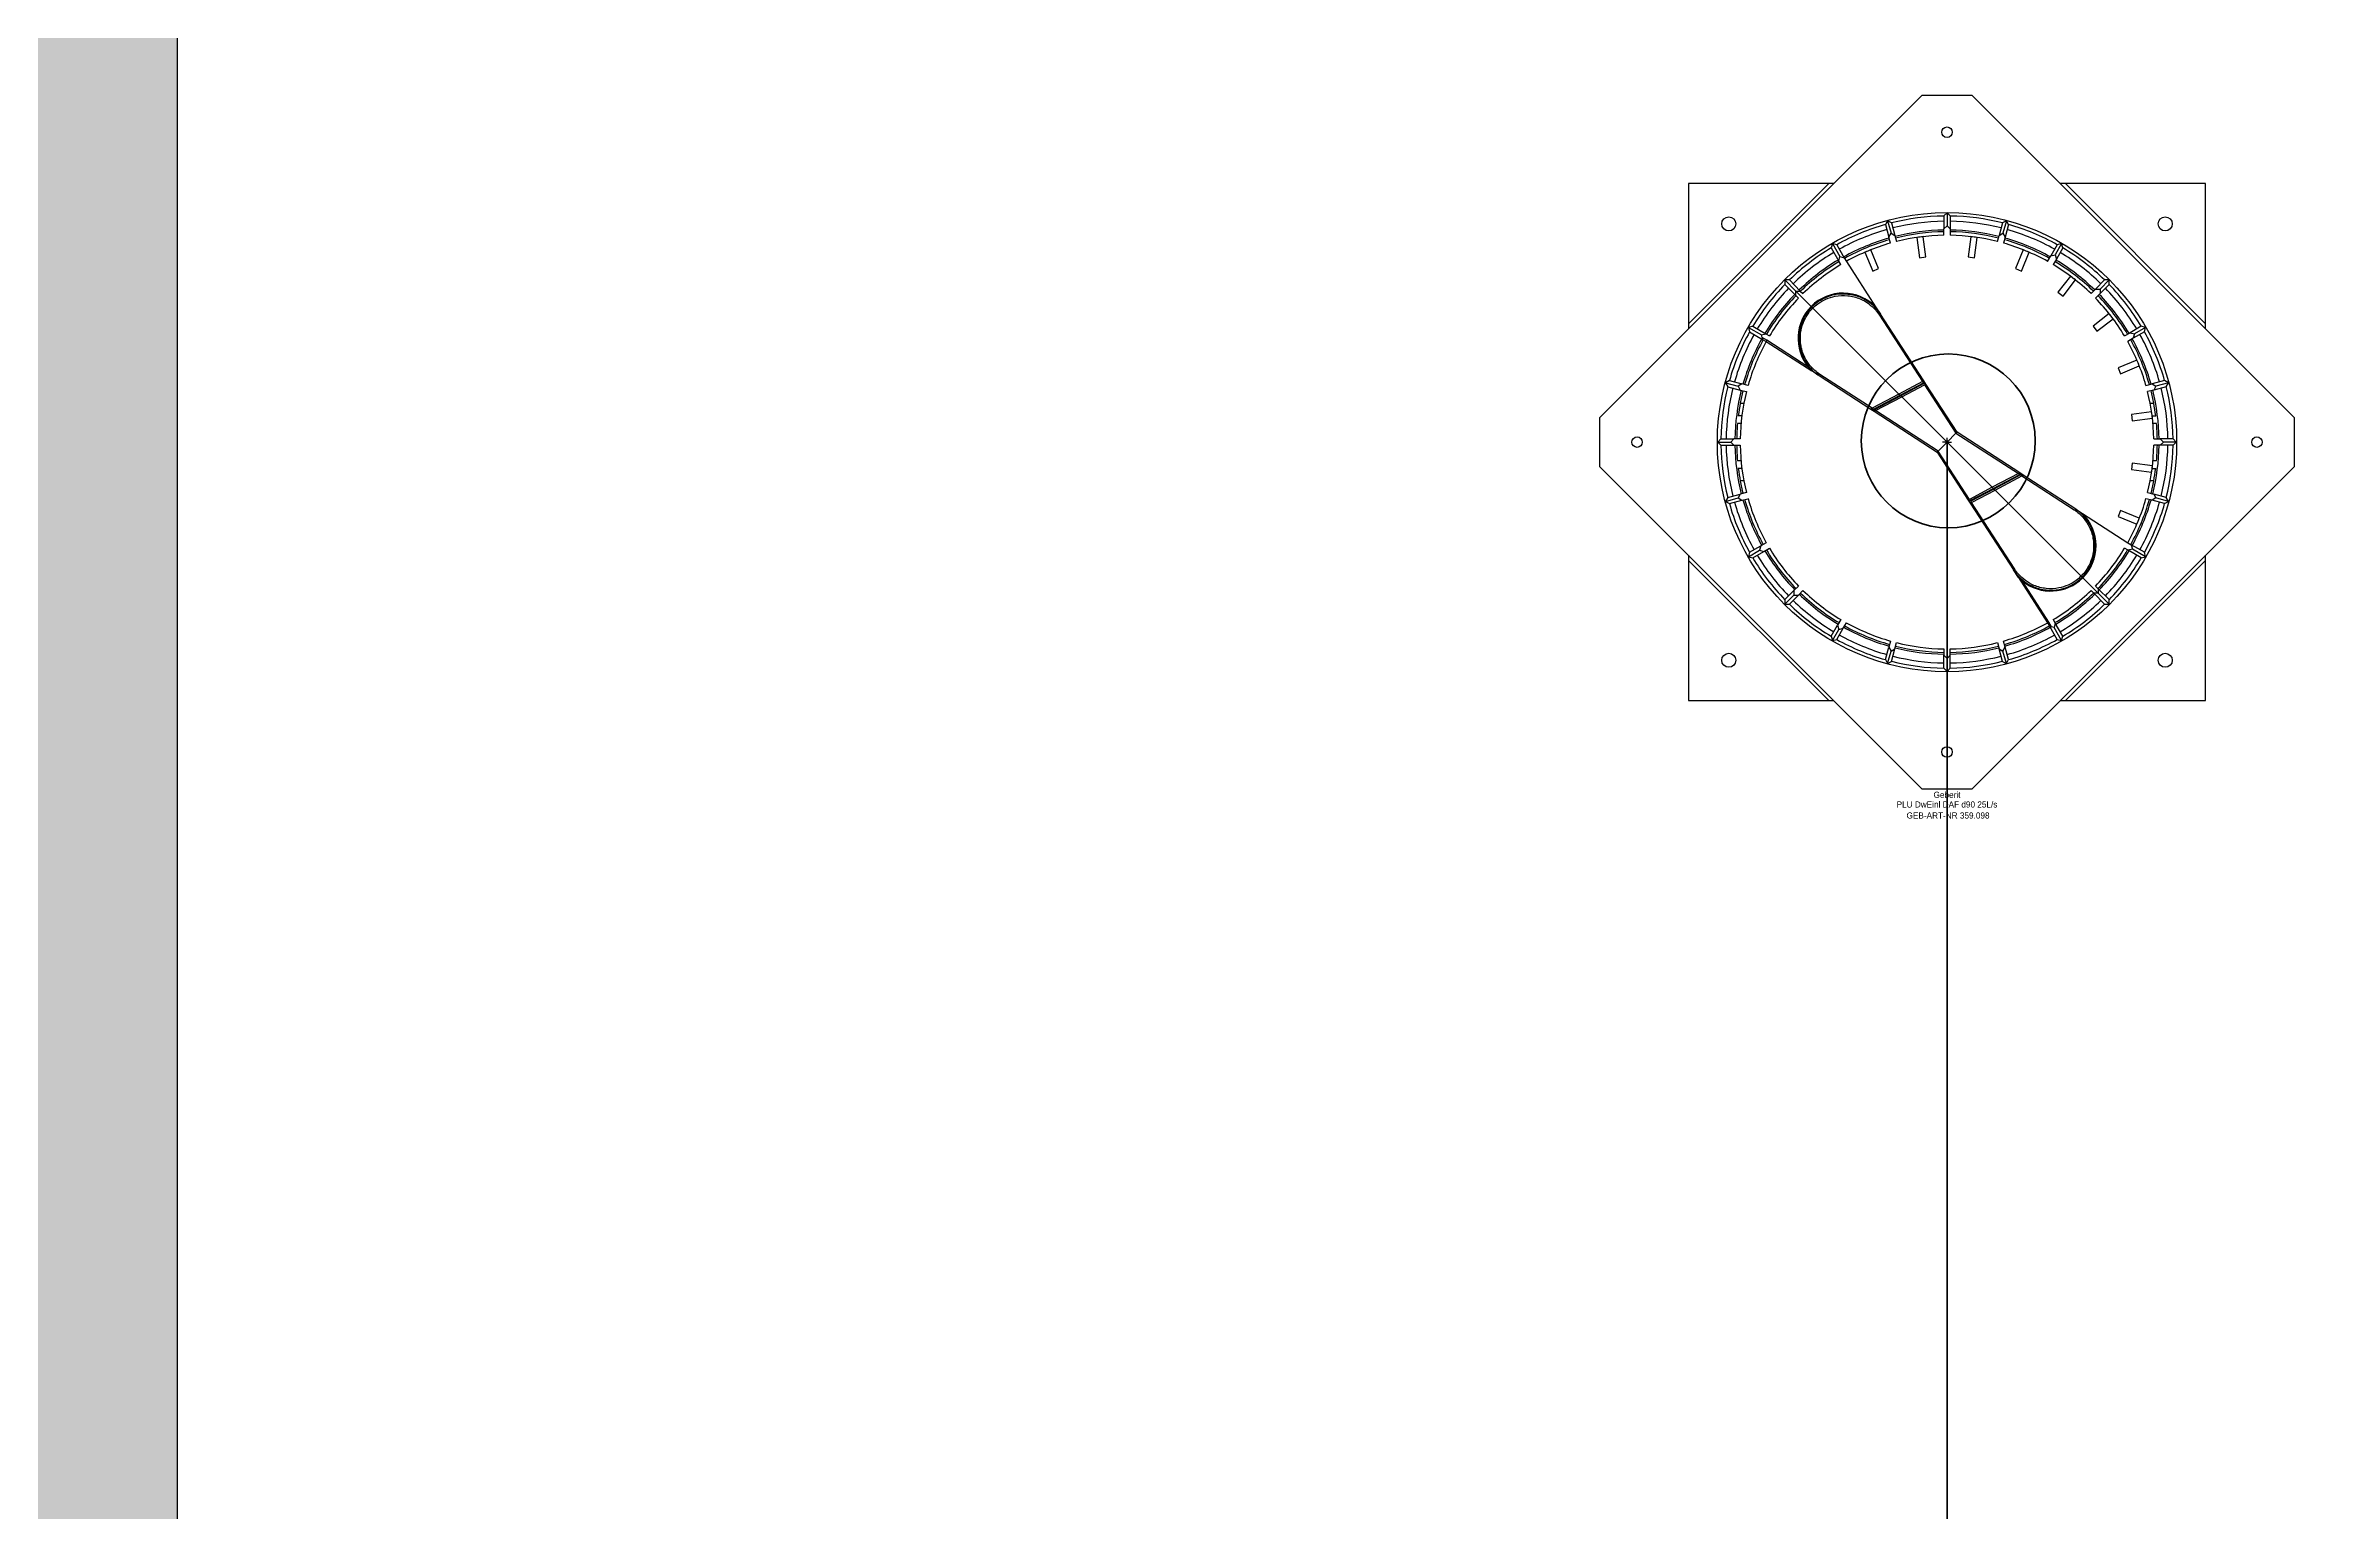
# Model space of a CAD drawing. Header units: centimetres. Extents: x 28733 to 98303, y -2883 to 8555.
# Drawn here: x 88340.9 to 88471.4, y 7122.6 to 7206.2 of the extents above; entities that cross this region are included whole.
import ezdxf
from ezdxf.enums import TextEntityAlignment as Align

# ---------------------------------------------------------------- set-up
doc = ezdxf.new("R2010")
doc.units = ezdxf.units.CM
doc.header["$LTSCALE"] = 100
for name, color, linetype in [('A-WALL', 134, 'Continuous'), ('A-WALL-HTCH', 8, 'Continuous'), ('GEB-KONTUR-A', 5, 'Continuous')]:
    doc.layers.add(name, color=color, linetype=linetype)
doc.layers.add('Arbeitspunkt(DIN)', color=7, linetype='Continuous', lineweight=25)
for name, color, linetype, lineweight, true_color in [('GEB-ART-NR', 1, 'Continuous', 18, 0xff0000), ('GEB-BEZUG', 2, 'Continuous', 50, 0xffff00), ('GEB-TEXT', 5, 'Continuous', 18, 0x0000ff)]:
    doc.layers.add(name, color=color, linetype=linetype, lineweight=lineweight, true_color=true_color)
doc.styles.get("Standard").update_dxf_attribs({"font": 'act_simplex.shx', "width": 0.8, "height": 18})

# ---------------------------------------------------------------- blocks, each defined once
blk = doc.blocks.new('Einfügepunkt')
at = {"layer": 'GEB-BEZUG'}
for p, q in [((-0.7, -0.7), (0.7, 0.7)), ((-0.7, 0.7), (0.7, -0.7))]:
    blk.add_line(p, q, dxfattribs=at)
blk = doc.blocks.new('098')
at = {"layer": 'Arbeitspunkt(DIN)', "ltscale": 25}
for q in [(-2.5, 0), (0, 2.5), (2.5, 0), (0, -2.5)]:
    blk.add_line((0, 0), q, dxfattribs=at)
at = {"layer": 'GEB-KONTUR-A', "ltscale": 25}
for p, q in [((-14.1, 198), (-198, 14.1)), ((-14.1, 198), (14.1, 198)), ((198, 14.1), (14.1, 198)), ((-147.5, 67.5), (-67.5, 147.5)), ((-147.5, 147.5), (-147.5, 67.5)), ((-67.5, 147.5), (-147.5, 147.5)), ((-64.6, 147.5), (-67.5, 147.5)), ((67.5, 147.5), (64.6, 147.5)), ((67.5, 147.5), (147.5, 67.5)), ((147.5, 147.5), (67.5, 147.5)), ((147.5, 67.5), (147.5, 147.5)), ((0, 130.8), (-1.8, 129)), ((1.8, 129), (0, 130.8)), ((0, 130.8), (0, 123.4)), ((-33.9, 126.3), (-35.1, 124.1)), ((-35.1, 124.1), (-33.2, 117)), ((-31.6, 125.1), (-33.9, 126.3)), ((-33.9, 126.3), (-31.9, 119.2)), ((-33.2, 117), (-31.9, 119.2)), ((-31.9, 119.2), (-29.7, 117.9)), ((-31.6, 125.1), (-29.7, 117.9)), ((-29.7, 117.9), (-28.8, 114.4)), ((-1.8, 129), (-1.8, 121.6)), ((-1.8, 121.6), (0, 123.4)), ((-1.8, 118), (-1.8, 121.6)), ((0, 123.4), (1.8, 121.6)), ((1.8, 129), (1.8, 121.6)), ((1.8, 121.6), (1.8, 118)), ((28.8, 114.4), (29.7, 117.9)), ((31.6, 125.1), (29.7, 117.9)), ((29.7, 117.9), (31.9, 119.2)), ((33.9, 126.3), (31.6, 125.1)), ((33.9, 126.3), (31.9, 119.2)), ((31.9, 119.2), (33.2, 117)), ((35.1, 124.1), (33.2, 117)), ((35.1, 124.1), (33.9, 126.3)), ((-65.4, 113.3), (-66.1, 110.8)), ((-66.1, 110.8), (-61.7, 103.3)), ((-65.4, 113.3), (-61.1, 105.8)), ((-62.9, 112.6), (-65.4, 113.3)), ((-62.9, 112.6), (-58.6, 105.1)), ((-61.7, 103.3), (-61.1, 105.8)), ((-61.1, 105.8), (-58.6, 105.1)), ((-58.6, 105.1), (-57.4, 103.1)), ((-46.8, 108.3), (-42.4, 97.6)), ((-39, 99), (-43.5, 109.7)), ((-32.3, 113.5), (-33.2, 117)), ((-17.2, 116.7), (-15.7, 105.2)), ((-15.7, 105.2), (-12.1, 105.7)), ((-12.1, 105.7), (-13.6, 117.2)), ((13.6, 117.2), (12.1, 105.7)), ((12.1, 105.7), (15.7, 105.2)), ((15.7, 105.2), (17.2, 116.7)), ((33.2, 117), (32.3, 113.5)), ((43.5, 109.7), (39, 99)), ((42.4, 97.6), (46.8, 108.3)), ((57.4, 103.1), (59.2, 106.2)), ((62.9, 112.6), (59.2, 106.2)), ((59.2, 106.2), (61.7, 106.9)), ((65.4, 113.3), (61.7, 106.9)), ((61.7, 106.9), (62.4, 104.4)), ((66.1, 110.8), (62.4, 104.4)), ((65.4, 113.3), (62.9, 112.6)), ((66.1, 110.8), (65.4, 113.3)), ((-89.9, 92.5), (-92.5, 92.5)), ((-92.5, 92.5), (-86.2, 86.2)), ((-92.5, 92.5), (-92.5, 89.9)), ((-89.9, 92.5), (-83.7, 86.2)), ((-60.6, 101.3), (-61.7, 103.3)), ((-57.4, 103.1), (-40.7, 77.2)), ((-42.4, 97.6), (-39, 99)), ((39, 99), (42.4, 97.6)), ((62.4, 104.4), (60.6, 101.3)), ((70.4, 94.7), (63.3, 85.5)), ((66.2, 83.3), (73.3, 92.5)), ((89.9, 92.5), (84.7, 87.3)), ((92.5, 92.5), (87.3, 87.3)), ((92.5, 92.5), (89.9, 92.5)), ((92.5, 89.9), (92.5, 92.5)), ((-92.5, 89.9), (-86.2, 83.7)), ((-86.2, 86.2), (-83.7, 86.2)), ((-86.2, 86.2), (-77.4, 77.4)), ((-86.2, 83.7), (-86.2, 86.2)), ((-84.7, 82.2), (-86.2, 83.7)), ((-83.7, 86.2), (-82.2, 84.7)), ((63.3, 85.5), (66.2, 83.3)), ((82.2, 84.7), (84.7, 87.3)), ((84.7, 87.3), (87.3, 87.3)), ((87.3, 84.7), (84.7, 82.2)), ((92.5, 89.9), (87.3, 84.7)), ((87.3, 87.3), (87.3, 84.7)), ((-147.5, 67.5), (-147.5, 64.6)), ((-110.8, 66.1), (-113.3, 65.4)), ((-113.3, 65.4), (-105.8, 61.1)), ((-113.3, 65.4), (-112.6, 62.9)), ((-110.8, 66.1), (-103.3, 61.7)), ((-76.5, 76.5), (-27.4, 27.4)), ((-40.7, 77.2), (-37.9, 72.9)), ((-38.6, 72.5), (-14, 34.5)), ((-13.3, 34.9), (-37.9, 72.9)), ((92.5, 73.3), (83.3, 66.2)), ((83.3, 66.2), (85.5, 63.3)), ((85.5, 63.3), (94.7, 70.4)), ((110.8, 66.1), (104.4, 62.4)), ((113.3, 65.4), (106.9, 61.7)), ((113.3, 65.4), (110.8, 66.1)), ((112.6, 62.9), (113.3, 65.4)), ((147.5, 64.6), (147.5, 67.5)), ((-112.6, 62.9), (-105.2, 58.6)), ((-105.8, 61.1), (-103.3, 61.7)), ((-105.4, 59.7), (-105.8, 61.1)), ((-102.7, 58.1), (-105.4, 59.7)), ((-105.4, 59.7), (-105.2, 58.6)), ((-105.2, 58.6), (-103.1, 57.4)), ((-103.3, 61.7), (-101.3, 60.6)), ((-103.1, 57.4), (-102.7, 58.1)), ((-103.1, 57.4), (-77.2, 40.7)), ((-79.3, 43), (-102.7, 58.1)), ((101.3, 60.6), (104.4, 62.4)), ((106.2, 59.2), (103.1, 57.4)), ((104.4, 62.4), (106.9, 61.7)), ((112.6, 62.9), (106.2, 59.2)), ((106.9, 61.7), (106.2, 59.2)), ((-72.9, 37.9), (-77.2, 40.7)), ((108.3, 46.8), (97.6, 42.4)), ((97.6, 42.4), (99, 39)), ((99, 39), (109.7, 43.5)), ((-124.1, 35.1), (-126.3, 33.9)), ((-126.3, 33.9), (-119.2, 31.9)), ((-126.3, 33.9), (-125.1, 31.6)), ((-125.1, 31.6), (-117.9, 29.7)), ((-124.1, 35.1), (-117, 33.2)), ((-117, 33.2), (-119.2, 31.9)), ((-119.2, 31.9), (-117.9, 29.7)), ((-117.9, 29.7), (-114.4, 28.8)), ((-113.5, 32.3), (-117, 33.2)), ((-72.9, 37.9), (-43.4, 18.8)), ((-42.7, 19.3), (-72.5, 38.6)), ((-27.4, 27.4), (-42.7, 19.3)), ((-42, 18.7), (-26.8, 26.8)), ((-26.4, 26.4), (-41.5, 18.4)), ((-14, 34.5), (-27.4, 27.4)), ((-27.4, 27.4), (-26.8, 26.8)), ((-27.4, 27.4), (-27.4, 27.4)), ((-26.8, 26.8), (-13.5, 33.8)), ((-13.3, 33.4), (-26.4, 26.4)), ((-26.4, 26.4), (-25.8, 25.8)), ((-25.8, 25.8), (-12.8, 32.7)), ((-14, 34.5), (-13.3, 34.9)), ((-13.5, 33.8), (-14, 34.5)), ((-13.3, 34.9), (-13.5, 33.8)), ((-12.1, 33.1), (-13.3, 34.9)), ((-13.3, 33.4), (-12.1, 33.1)), ((-12.8, 32.7), (-13.3, 33.4)), ((-12.1, 33.1), (-12.8, 32.7)), ((-12.8, 32.7), (5.1, 5.1)), ((5.7, 5.7), (-12.1, 33.1)), ((113.5, 32.3), (117, 33.2)), ((117.9, 29.7), (114.4, 28.8)), ((124.1, 35.1), (117, 33.2)), ((117, 33.2), (119.2, 31.9)), ((119.2, 31.9), (117.9, 29.7)), ((125.1, 31.6), (117.9, 29.7)), ((126.3, 33.9), (119.2, 31.9)), ((126.3, 33.9), (124.1, 35.1)), ((125.1, 31.6), (126.3, 33.9)), ((-198, -14.1), (-198, 14.1)), ((-117, 15), (-119.1, 15)), ((-117.9, 22.2), (-115.9, 22.2)), ((-43.4, 18.8), (-42.7, 19.3)), ((-43.4, 18.8), (-41.6, 17.6)), ((-42, 18.7), (-43.4, 18.8)), ((-42.7, 19.3), (-42, 18.7)), ((-41.6, 17.6), (-41.5, 18.4)), ((-40.7, 18), (-41.6, 17.6)), ((-41.6, 17.6), (-5.7, -5.7)), ((-41.5, 18.4), (-40.7, 18)), ((-40.7, 18), (-25.8, 25.8)), ((-5.1, -5.1), (-40.7, 18)), ((-25.8, 25.8), (-25.8, 25.8)), ((-25.8, 25.8), (0, 0)), ((116.7, 17.2), (105.2, 15.7)), ((105.2, 15.7), (105.7, 12.1)), ((105.7, 12.1), (117.2, 13.6)), ((115.9, 22.2), (117.9, 22.2)), ((117, 15), (119.1, 15)), ((198, 14.1), (198, -14.1)), ((-129, 1.8), (-130.8, 0)), ((-130.8, 0), (-123.4, 0)), ((-130.8, 0), (-129, -1.8)), ((-129, 1.8), (-121.6, 1.8)), ((-121.6, 1.8), (-123.4, 0)), ((-123.4, 0), (-121.6, -1.8)), ((-118, 1.8), (-121.6, 1.8)), ((-117.5, 10.6), (-119.5, 10.6)), ((0, 0), (-5.1, -5.1)), ((5.1, 5.1), (0, 0)), ((0, 0), (25.8, -25.8)), ((5.7, 5.7), (5.1, 5.1)), ((5.1, 5.1), (40.7, -18)), ((41.6, -17.6), (5.7, 5.7)), ((119.5, 10.6), (117.5, 10.6)), ((118, 1.8), (121.6, 1.8)), ((129, 1.8), (121.6, 1.8)), ((121.6, 1.8), (123.4, 0)), ((123.4, 0), (121.6, -1.8)), ((130.8, 0), (123.4, 0)), ((130.8, 0), (129, 1.8)), ((129, -1.8), (130.8, 0)), ((-129, -1.8), (-121.6, -1.8)), ((-121.6, -1.8), (-118, -1.8)), ((-119.5, -10.6), (-117.5, -10.6)), ((-5.7, -5.7), (-5.1, -5.1)), ((-5.7, -5.7), (12.1, -33.1)), ((12.8, -32.7), (-5.1, -5.1)), ((105.7, -12.1), (105.2, -15.7)), ((117.2, -13.6), (105.7, -12.1)), ((117.5, -10.6), (119.5, -10.6)), ((121.6, -1.8), (118, -1.8)), ((129, -1.8), (121.6, -1.8)), ((-198, -14.1), (-14.1, -198)), ((-117, -15), (-119.1, -15)), ((-115.9, -22.2), (-117.9, -22.2)), ((25.8, -25.8), (12.8, -32.7)), ((14.1, -198), (198, -14.1)), ((40.7, -18), (25.8, -25.8)), ((25.8, -25.8), (25.8, -25.8)), ((25.8, -25.8), (26.4, -26.4)), ((26.4, -26.4), (41.5, -18.4)), ((42, -18.7), (26.8, -26.8)), ((27.4, -27.4), (42.7, -19.3)), ((40.7, -18), (41.6, -17.6)), ((41.5, -18.4), (40.7, -18)), ((41.6, -17.6), (41.5, -18.4)), ((43.4, -18.8), (41.6, -17.6)), ((42, -18.7), (43.4, -18.8)), ((42.7, -19.3), (42, -18.7)), ((43.4, -18.8), (42.7, -19.3)), ((42.7, -19.3), (72.5, -38.6)), ((72.9, -37.9), (43.4, -18.8)), ((105.2, -15.7), (116.7, -17.2)), ((117.9, -22.2), (115.9, -22.2)), ((117, -15), (119.1, -15)), ((-125.1, -31.6), (-126.3, -33.9)), ((-126.3, -33.9), (-119.2, -31.9)), ((-126.3, -33.9), (-124.1, -35.1)), ((-125.1, -31.6), (-117.9, -29.7)), ((-124.1, -35.1), (-117, -33.2)), ((-117.9, -29.7), (-119.2, -31.9)), ((-119.2, -31.9), (-117, -33.2)), ((-114.4, -28.8), (-117.9, -29.7)), ((-117, -33.2), (-113.5, -32.3)), ((12.1, -33.1), (12.8, -32.7)), ((12.1, -33.1), (13.3, -34.9)), ((13.3, -33.4), (12.1, -33.1)), ((12.8, -32.7), (13.3, -33.4)), ((13.3, -33.4), (26.4, -26.4)), ((13.3, -34.9), (13.5, -33.8)), ((14, -34.5), (13.3, -34.9)), ((13.3, -34.9), (37.9, -72.9)), ((26.8, -26.8), (13.5, -33.8)), ((13.5, -33.8), (14, -34.5)), ((14, -34.5), (27.4, -27.4)), ((38.6, -72.5), (14, -34.5)), ((26.8, -26.8), (27.4, -27.4)), ((27.4, -27.4), (27.4, -27.4)), ((27.4, -27.4), (76.5, -76.5)), ((72.9, -37.9), (77.2, -40.7)), ((99, -39), (97.6, -42.4)), ((109.7, -43.5), (99, -39)), ((117, -33.2), (113.5, -32.3)), ((114.4, -28.8), (117.9, -29.7)), ((119.2, -31.9), (117, -33.2)), ((124.1, -35.1), (117, -33.2)), ((125.1, -31.6), (117.9, -29.7)), ((117.9, -29.7), (119.2, -31.9)), ((126.3, -33.9), (119.2, -31.9)), ((124.1, -35.1), (126.3, -33.9)), ((126.3, -33.9), (125.1, -31.6)), ((77.2, -40.7), (103.1, -57.4)), ((97.6, -42.4), (108.3, -46.8)), ((-147.5, -64.6), (-147.5, -67.5)), ((-113.3, -65.4), (-106.9, -61.7)), ((-112.6, -62.9), (-113.3, -65.4)), ((-112.6, -62.9), (-106.2, -59.2)), ((-110.8, -66.1), (-104.4, -62.4)), ((-106.2, -59.2), (-106.9, -61.7)), ((-106.9, -61.7), (-104.4, -62.4)), ((-103.1, -57.4), (-106.2, -59.2)), ((-104.4, -62.4), (-101.3, -60.6)), ((103.3, -61.7), (101.3, -60.6)), ((103.1, -57.4), (105.1, -58.6)), ((105.8, -61.1), (103.3, -61.7)), ((110.8, -66.1), (103.3, -61.7)), ((105.1, -58.6), (105.8, -61.1)), ((112.6, -62.9), (105.1, -58.6)), ((113.3, -65.4), (105.8, -61.1)), ((113.3, -65.4), (112.6, -62.9)), ((147.5, -67.5), (147.5, -64.6)), ((-67.5, -147.5), (-147.5, -67.5)), ((-147.5, -67.5), (-147.5, -147.5)), ((-113.3, -65.4), (-110.8, -66.1)), ((40.7, -77.2), (37.9, -72.9)), ((40.7, -77.2), (57.4, -103.1)), ((147.5, -67.5), (67.5, -147.5)), ((77.4, -77.4), (86.2, -86.2)), ((110.8, -66.1), (113.3, -65.4)), ((147.5, -147.5), (147.5, -67.5)), ((-92.5, -89.9), (-87.3, -84.7)), ((-92.5, -92.5), (-87.3, -87.3)), ((-92.5, -89.9), (-92.5, -92.5)), ((-89.9, -92.5), (-84.7, -87.3)), ((-84.7, -82.2), (-87.3, -84.7)), ((-87.3, -84.7), (-87.3, -87.3)), ((-87.3, -87.3), (-84.7, -87.3)), ((-84.7, -87.3), (-82.2, -84.7)), ((58.1, -102.7), (43, -79.3)), ((83.7, -86.2), (82.2, -84.7)), ((86.2, -86.2), (83.7, -86.2)), ((89.9, -92.5), (83.7, -86.2)), ((84.7, -82.2), (86.2, -83.7)), ((86.2, -83.7), (86.2, -86.2)), ((92.5, -89.9), (86.2, -83.7)), ((92.5, -92.5), (86.2, -86.2)), ((92.5, -92.5), (92.5, -89.9)), ((-92.5, -92.5), (-89.9, -92.5)), ((-66.1, -110.8), (-62.4, -104.4)), ((-60.6, -101.3), (-62.4, -104.4)), ((-62.4, -104.4), (-61.7, -106.9)), ((-59.2, -106.2), (-57.4, -103.1)), ((58.1, -102.7), (57.4, -103.1)), ((57.4, -103.1), (58.6, -105.2)), ((59.7, -105.4), (58.1, -102.7)), ((60.6, -101.3), (61.7, -103.3)), ((61.7, -103.3), (61.1, -105.8)), ((66.1, -110.8), (61.7, -103.3)), ((89.9, -92.5), (92.5, -92.5)), ((-66.1, -110.8), (-65.4, -113.3)), ((-65.4, -113.3), (-61.7, -106.9)), ((-65.4, -113.3), (-62.9, -112.6)), ((-62.9, -112.6), (-59.2, -106.2)), ((-61.7, -106.9), (-59.2, -106.2)), ((-35.1, -124.1), (-33.2, -117)), ((-32.3, -113.5), (-33.2, -117)), ((-33.2, -117), (-31.9, -119.2)), ((-29.7, -117.9), (-28.8, -114.4)), ((28.8, -114.4), (29.7, -117.9)), ((31.9, -119.2), (33.2, -117)), ((33.2, -117), (32.3, -113.5)), ((35.1, -124.1), (33.2, -117)), ((58.6, -105.2), (59.7, -105.4)), ((62.9, -112.6), (58.6, -105.2)), ((61.1, -105.8), (59.7, -105.4)), ((65.4, -113.3), (61.1, -105.8)), ((62.9, -112.6), (65.4, -113.3)), ((65.4, -113.3), (66.1, -110.8)), ((-35.1, -124.1), (-33.9, -126.3)), ((-33.9, -126.3), (-31.9, -119.2)), ((-33.9, -126.3), (-31.6, -125.1)), ((-31.9, -119.2), (-29.7, -117.9)), ((-31.6, -125.1), (-29.7, -117.9)), ((-1.8, -118), (-1.8, -121.6)), ((-1.8, -121.6), (0, -123.4)), ((-1.8, -129), (-1.8, -121.6)), ((-1.8, -129), (0, -130.8)), ((0, -123.4), (1.8, -121.6)), ((0, -130.8), (0, -123.4)), ((0, -130.8), (1.8, -129)), ((1.8, -121.6), (1.8, -118)), ((1.8, -129), (1.8, -121.6)), ((29.7, -117.9), (31.9, -119.2)), ((31.6, -125.1), (29.7, -117.9)), ((31.6, -125.1), (33.9, -126.3)), ((33.9, -126.3), (31.9, -119.2)), ((33.9, -126.3), (35.1, -124.1)), ((-147.5, -147.5), (-67.5, -147.5)), ((-67.5, -147.5), (-64.6, -147.5)), ((64.6, -147.5), (67.5, -147.5)), ((67.5, -147.5), (147.5, -147.5)), ((14.1, -198), (-14.1, -198))]:
    blk.add_line(p, q, dxfattribs=at)
for centre, radius in [((0, 176.8), 3), ((0, 0), 131), ((-124.5, 124.5), 4), ((124.5, 124.5), 4), ((-176.8, 0), 3), ((176.8, 0), 3), ((-124.5, -124.5), 4), ((124.5, -124.5), 4), ((0, -176.8), 3)]:
    blk.add_circle(centre, radius, dxfattribs=at)
for centre, radius, start, end in [((0, 0), 129, 105.8007, 119.1993), ((0, 0), 126, 105.8198, 119.1802), ((0, 0), 129, 90.8007, 104.1993), ((0, 0), 126, 90.8198, 104.1802), ((0, 0), 121, 90.8539, 104.1461), ((0, 0), 120, 90.8607, 104.1393), ((0, 0), 118, 90.8753, 104.1247), ((0, 0), 129, 75.8007, 89.1993), ((0, 0), 126, 75.8198, 89.1802), ((0, 0), 121, 75.8539, 89.1461), ((0, 0), 120, 75.8607, 89.1393), ((0, 0), 118, 75.8753, 89.1247), ((0, 0), 126, 60.8198, 74.1802), ((0, 0), 129, 60.8007, 74.1993), ((0, 0), 129, 120.8007, 134.1993), ((0, 0), 126, 120.8198, 134.1802), ((0, 0), 121, 105.8539, 119.1461), ((0, 0), 120, 105.8607, 119.1393), ((0, 0), 118, 105.8753, 119.1247), ((0, 0), 118, 111.6247, 113.3753), ((0, 0), 118, 96.6247, 98.3753), ((0, 0), 118, 81.6247, 83.3753), ((0, 0), 118, 60.8753, 74.1247), ((0, 0), 120, 60.8607, 74.1393), ((0, 0), 121, 60.8539, 74.1461), ((0, 0), 118, 66.6247, 68.3753), ((0, 0), 126, 45.8198, 59.1802), ((0, 0), 129, 45.8007, 59.1993), ((0, 0), 121, 120.8539, 134.1461), ((0, 0), 120, 120.8607, 134.1393), ((0, 0), 118, 120.8753, 134.1247), ((0, 0), 118, 45.8753, 59.1247), ((0, 0), 120, 45.8607, 59.1393), ((0, 0), 121, 45.8539, 59.1461), ((0, 0), 118, 51.6247, 53.3753), ((0, 0), 129, 135.8007, 149.1993), ((0, 0), 126, 135.8198, 149.1802), ((0, 0), 121, 135.8539, 149.1461), ((0, 0), 120, 135.8607, 149.1393), ((0, 0), 118, 135.8753, 149.1247), ((-59.2, 59.2), 25.8, 44.2193, 135), ((0, 0), 118, 30.8753, 44.1247), ((0, 0), 120, 30.8607, 44.1393), ((0, 0), 121, 30.8539, 44.1461), ((0, 0), 126, 30.8198, 44.1802), ((0, 0), 129, 30.8007, 44.1993), ((-59.2, 59.2), 25.8, 135, 218.8211), ((0, 0), 118, 36.6247, 38.3753), ((0, 0), 129, 150.8007, 164.1993), ((0, 0), 126, 150.8198, 164.1802), ((0, 0), 121, 150.8539, 164.1461), ((0, 0), 120, 150.8607, 164.1393), ((0, 0), 118, 150.8753, 164.1247), ((0, 0), 118, 15.8753, 29.1247), ((0, 0), 120, 15.8607, 29.1393), ((0, 0), 121, 15.8539, 29.1461), ((0, 0), 126, 15.8198, 29.1802), ((0, 0), 129, 15.8007, 29.1993), ((-59.2, 59.2), 25.8, 218.8211, 225.7807), ((0, 0), 118, 21.6247, 23.3753), ((0, 0), 129, 165.8007, 179.1993), ((0, 0), 126, 165.8198, 179.1802), ((0, 0), 121, 165.8539, 179.1461), ((0, 0), 118, 165.8753, 179.1247), ((0, 0), 120, 165.8607, 169.3307), ((0, 0), 118, 0.8753, 14.1247), ((0, 0), 120, 10.6693, 14.1393), ((0, 0), 121, 0.8539, 14.1461), ((0, 0), 126, 0.8198, 14.1802), ((0, 0), 129, 0.8007, 14.1993), ((0, 0), 120, 169.3307, 172.8192), ((0, 0), 118, 6.6247, 8.3753), ((0, 0), 120, 7.1808, 10.6693), ((0, 0), 120, 174.931, 179.1393), ((0, 0), 120, 0.8607, 5.069), ((0, 0), 129, 180.8007, 194.1993), ((0, 0), 126, 180.8198, 194.1802), ((0, 0), 121, 180.8539, 194.1461), ((0, 0), 120, 180.8607, 185.069), ((0, 0), 118, 180.8753, 194.1247), ((0, 0), 118, 345.8753, 359.1247), ((0, 0), 121, 345.8539, 359.1461), ((0, 0), 120, 354.931, 359.1393), ((0, 0), 126, 345.8198, 359.1802), ((0, 0), 129, 345.8007, 359.1993), ((0, 0), 120, 187.1808, 190.6693), ((0, 0), 120, 190.6693, 194.1393), ((0, 0), 120, 345.8607, 349.3307), ((0, 0), 118, 351.6247, 353.3753), ((0, 0), 120, 349.3307, 352.8192), ((0, 0), 129, 195.8007, 209.1993), ((0, 0), 126, 195.8198, 209.1802), ((0, 0), 121, 195.8539, 209.1461), ((0, 0), 120, 195.8607, 209.1393), ((0, 0), 118, 195.8753, 209.1247), ((0, 0), 118, 330.8753, 344.1247), ((0, 0), 120, 330.8607, 344.1393), ((0, 0), 121, 330.8539, 344.1461), ((0, 0), 126, 330.8198, 344.1802), ((0, 0), 129, 330.8007, 344.1993), ((59.2, -59.2), 25.8, 315, 45.7807), ((0, 0), 118, 336.6247, 338.3753), ((0, 0), 126, 210.8198, 224.1802), ((0, 0), 121, 210.8539, 224.1461), ((0, 0), 120, 210.8607, 224.1393), ((0, 0), 118, 210.8753, 224.1247), ((0, 0), 118, 315.8753, 329.1247), ((0, 0), 120, 315.8607, 329.1393), ((0, 0), 121, 315.8539, 329.1461), ((0, 0), 126, 315.8198, 329.1802), ((0, 0), 129, 210.8007, 224.1993), ((59.2, -59.2), 25.8, 224.2193, 231.1789), ((59.2, -59.2), 25.8, 231.1789, 315), ((0, 0), 129, 315.8007, 329.1993), ((0, 0), 126, 225.8198, 239.1802), ((0, 0), 121, 225.8539, 239.1461), ((0, 0), 120, 225.8607, 239.1393), ((0, 0), 118, 225.8753, 239.1247), ((0, 0), 118, 300.8753, 314.1247), ((0, 0), 120, 300.8607, 314.1393), ((0, 0), 121, 300.8539, 314.1461), ((0, 0), 126, 300.8198, 314.1802), ((0, 0), 129, 225.8007, 239.1993), ((0, 0), 118, 240.8753, 254.1247), ((0, 0), 118, 285.8753, 299.1247), ((0, 0), 129, 300.8007, 314.1993), ((0, 0), 129, 240.8007, 254.1993), ((0, 0), 126, 240.8198, 254.1802), ((0, 0), 121, 240.8539, 254.1461), ((0, 0), 120, 240.8607, 254.1393), ((0, 0), 121, 255.8539, 269.1461), ((0, 0), 120, 255.8607, 269.1393), ((0, 0), 118, 255.8753, 269.1247), ((0, 0), 118, 270.8753, 284.1247), ((0, 0), 120, 270.8607, 284.1393), ((0, 0), 121, 270.8539, 284.1461), ((0, 0), 120, 285.8607, 299.1393), ((0, 0), 121, 285.8539, 299.1461), ((0, 0), 126, 285.8198, 299.1802), ((0, 0), 129, 285.8007, 299.1993), ((0, 0), 129, 255.8007, 269.1993), ((0, 0), 126, 255.8198, 269.1802), ((0, 0), 126, 270.8198, 284.1802), ((0, 0), 129, 270.8007, 284.1993)]:
    blk.add_arc(centre, radius, start, end, dxfattribs=at)
for points, knots in [([(-37.9, 72.9), (-38.6, 74), (-39.3, 75), (-42.7, 78.7), (-45.8, 81), (-51.5, 83.4), (-54, 84.1), (-56.5, 84.3), (-59, 84.6), (-61.6, 84.5), (-65.9, 83.7), (-67.7, 83.1), (-71.1, 81.6), (-72.7, 80.6), (-75.2, 78.8), (-76.2, 78), (-77.1, 77.1)], [-4.136446, -4.136446, -4.136446, -4.136446, -3.987927, -3.987927, -3.546149, -3.546149, -3.247644, -3.247644, -3.247644, -2.949139, -2.949139, -2.728284, -2.728284, -2.50743, -2.50743, -2.358531, -2.358531, -2.358531, -2.358531]), ([(-76.5, 76.5), (-75.6, 77.4), (-74.7, 78.2), (-72.2, 80), (-70.7, 80.9), (-67.4, 82.3), (-65.6, 82.9), (-61.5, 83.7), (-59, 83.8), (-56.6, 83.5), (-54.2, 83.3), (-51.8, 82.7), (-46.2, 80.3), (-43.2, 78.1), (-40, 74.5), (-39.3, 73.5), (-38.6, 72.5)], [2.356791, 2.356791, 2.356791, 2.356791, 2.50743, 2.50743, 2.728284, 2.728284, 2.949139, 2.949139, 3.247644, 3.247644, 3.247644, 3.546149, 3.546149, 3.987927, 3.987927, 4.136446, 4.136446, 4.136446, 4.136446]), ([(-77.1, 77.1), (-78, 76.2), (-78.8, 75.2), (-81.7, 71.2), (-83.3, 67.7), (-84.5, 61.6), (-84.6, 59), (-84.3, 56.5), (-84.1, 54), (-83.4, 51.5), (-81.7, 47.5), (-80.8, 45.8), (-78.6, 42.8), (-77.3, 41.4), (-75, 39.3), (-74, 38.6), (-72.9, 37.9)], [-0.783062, -0.783062, -0.783062, -0.783062, -0.634163, -0.634163, -0.192454, -0.192454, 0.106051, 0.106051, 0.106051, 0.404556, 0.404556, 0.625445, 0.625445, 0.846335, 0.846335, 0.994853, 0.994853, 0.994853, 0.994853]), ([(-72.5, 38.6), (-73.5, 39.3), (-74.5, 40), (-76.8, 42), (-78, 43.4), (-80.1, 46.3), (-81, 47.9), (-82.7, 51.8), (-83.3, 54.2), (-83.5, 56.6), (-83.8, 59), (-83.7, 61.5), (-82.5, 67.4), (-81, 70.8), (-78.2, 74.7), (-77.4, 75.6), (-76.5, 76.5)], [-0.994853, -0.994853, -0.994853, -0.994853, -0.846335, -0.846335, -0.625445, -0.625445, -0.404556, -0.404556, -0.106051, -0.106051, -0.106051, 0.192454, 0.192454, 0.634163, 0.634163, 0.784802, 0.784802, 0.784802, 0.784802]), ([(-77.1, 77.1), (-77, 77), (-76.9, 76.9), (-76.7, 76.7), (-76.6, 76.6), (-76.5, 76.5)], [0, 0, 0, 0, 0.0580714, 0.0580714, 0.1161431, 0.1161431, 0.1161431, 0.1161431]), ([(-72.9, 37.9), (-72.9, 37.9), (-72.9, 37.9), (-72.9, 37.9), (-72.9, 37.9), (-72.9, 37.9)], [0.994853329, 0.994853329, 0.994853329, 0.994853329, 0.995833954, 0.995833954, 0.996814579, 0.996814579, 0.996814579, 0.996814579]), ([(-72.5, 38.6), (-72.5, 38.6), (-72.5, 38.6), (-72.5, 38.6), (-72.5, 38.6), (-72.5, 38.6)], [-0.996814579, -0.996814579, -0.996814579, -0.996814579, -0.995833954, -0.995833954, -0.994853329, -0.994853329, -0.994853329, -0.994853329]), ([(72.5, -38.6), (73.5, -39.3), (74.5, -40), (76.8, -42), (78, -43.4), (80.1, -46.3), (81, -47.9), (82.7, -51.8), (83.3, -54.2), (83.5, -56.6), (83.8, -59), (83.7, -61.5), (82.5, -67.4), (81, -70.8), (78.2, -74.7), (77.4, -75.6), (76.5, -76.5)], [-0.994853, -0.994853, -0.994853, -0.994853, -0.846335, -0.846335, -0.625445, -0.625445, -0.404556, -0.404556, -0.106051, -0.106051, -0.106051, 0.192454, 0.192454, 0.634163, 0.634163, 0.784802, 0.784802, 0.784802, 0.784802]), ([(72.5, -38.6), (72.5, -38.6), (72.5, -38.6), (72.5, -38.6), (72.5, -38.6), (72.5, -38.6)], [-0.996814579, -0.996814579, -0.996814579, -0.996814579, -0.995833954, -0.995833954, -0.994853329, -0.994853329, -0.994853329, -0.994853329]), ([(72.9, -37.9), (72.9, -37.9), (72.9, -37.9), (72.9, -37.9), (72.9, -37.9), (72.9, -37.9)], [0.994853329, 0.994853329, 0.994853329, 0.994853329, 0.995833954, 0.995833954, 0.996814579, 0.996814579, 0.996814579, 0.996814579]), ([(77.1, -77.1), (78, -76.2), (78.8, -75.2), (81.7, -71.2), (83.3, -67.7), (84.5, -61.6), (84.6, -59), (84.3, -56.5), (84.1, -54), (83.4, -51.5), (81.7, -47.5), (80.8, -45.8), (78.6, -42.8), (77.3, -41.4), (75, -39.3), (74, -38.6), (72.9, -37.9)], [-0.783062, -0.783062, -0.783062, -0.783062, -0.634163, -0.634163, -0.192454, -0.192454, 0.106051, 0.106051, 0.106051, 0.404556, 0.404556, 0.625445, 0.625445, 0.846335, 0.846335, 0.994853, 0.994853, 0.994853, 0.994853]), ([(37.9, -72.9), (38.6, -74), (39.3, -75), (42.7, -78.7), (45.8, -81), (51.5, -83.4), (54, -84.1), (56.5, -84.3), (59, -84.6), (61.6, -84.5), (65.9, -83.7), (67.7, -83.1), (71.1, -81.6), (72.7, -80.6), (75.2, -78.8), (76.2, -78), (77.1, -77.1)], [-4.136446, -4.136446, -4.136446, -4.136446, -3.987927, -3.987927, -3.546149, -3.546149, -3.247644, -3.247644, -3.247644, -2.949139, -2.949139, -2.728284, -2.728284, -2.50743, -2.50743, -2.358531, -2.358531, -2.358531, -2.358531]), ([(76.5, -76.5), (75.6, -77.4), (74.7, -78.2), (72.2, -80), (70.7, -80.9), (67.4, -82.3), (65.6, -82.9), (61.5, -83.7), (59, -83.8), (56.6, -83.5), (54.2, -83.3), (51.8, -82.7), (46.2, -80.3), (43.2, -78.1), (40, -74.5), (39.3, -73.5), (38.6, -72.5)], [2.356791, 2.356791, 2.356791, 2.356791, 2.50743, 2.50743, 2.728284, 2.728284, 2.949139, 2.949139, 3.247644, 3.247644, 3.247644, 3.546149, 3.546149, 3.987927, 3.987927, 4.136446, 4.136446, 4.136446, 4.136446]), ([(76.5, -76.5), (76.6, -76.6), (76.7, -76.7), (76.9, -76.9), (77, -77), (77.1, -77.1)], [-0.1161431, -0.1161431, -0.1161431, -0.1161431, -0.0580714, -0.0580714, 0, 0, 0, 0])]:
    blk.add_open_spline(points, degree=3, knots=knots, dxfattribs=at)
for points in [[(-38.6, 72.5), (-38.6, 72.5), (-38.6, 72.5), (-38.6, 72.5)], [(-37.9, 72.9), (-37.9, 72.9), (-37.9, 72.9), (-37.9, 72.9)], [(37.9, -72.9), (37.9, -72.9), (37.9, -72.9), (37.9, -72.9)], [(38.6, -72.5), (38.6, -72.5), (38.6, -72.5), (38.6, -72.5)]]:
    blk.add_open_spline(points, degree=3, dxfattribs=at)
at = {"ltscale": 25}
blk.add_blockref('Einfügepunkt', (0, 0), dxfattribs=at)
at = {"layer": 'GEB-ART-NR'}
blk.add_text('GEB-ART-NR 359.098', height=3.5, dxfattribs=at).set_placement((0.6, -214.8), align=Align.CENTER)
at = {"layer": 'GEB-TEXT'}
for s, p in [('PLU DwEinl DAF d90 25L/s', (0, -208.5)), ('Geberit', (0, -203))]:
    blk.add_text(s, height=3.5, dxfattribs=at).set_placement(p, align=Align.CENTER)

msp = doc.modelspace()

# ---------------------------------------------------------------- hatches: boundary and pattern name
at = {"layer": 'A-WALL-HTCH'}
h = msp.add_hatch(dxfattribs=at)
h.set_pattern_fill('DASH', color=256)
h.set_pattern_definition([(0, (-28157.4476, -0.018), (3.175, 3.175), [3.175, -3.175])])
h.paths.add_polyline_path([(89140.86, 7068.62), (88348.36, 7068.62), (88348.36, 7263.62), (88333.36, 7263.62), (88333.36, 7068.62), (87440.86, 7068.62), (87440.86, 7053.62), (89140.86, 7053.62)])

# ---------------------------------------------------------------- linework, layer by layer
at = {"layer": 'A-WALL'}
msp.add_line((88348.36, 7308.59), (88348.36, 7068.62), dxfattribs=at)
at = {"layer": 'GEB-BEZUG'}
msp.add_line((88449.31, 7183.62), (88449.31, 7039.01), dxfattribs=at)
msp.add_circle((88449.38, 7183.69), 4.96, dxfattribs=at)

# ---------------------------------------------------------------- block references
at = {"layer": 'GEB-KONTUR-A', "xscale": 0.1, "yscale": 0.1, "zscale": 0.1}
msp.add_blockref('098', (88449.31, 7183.62), dxfattribs=at)

doc.saveas('drawing.dxf')
